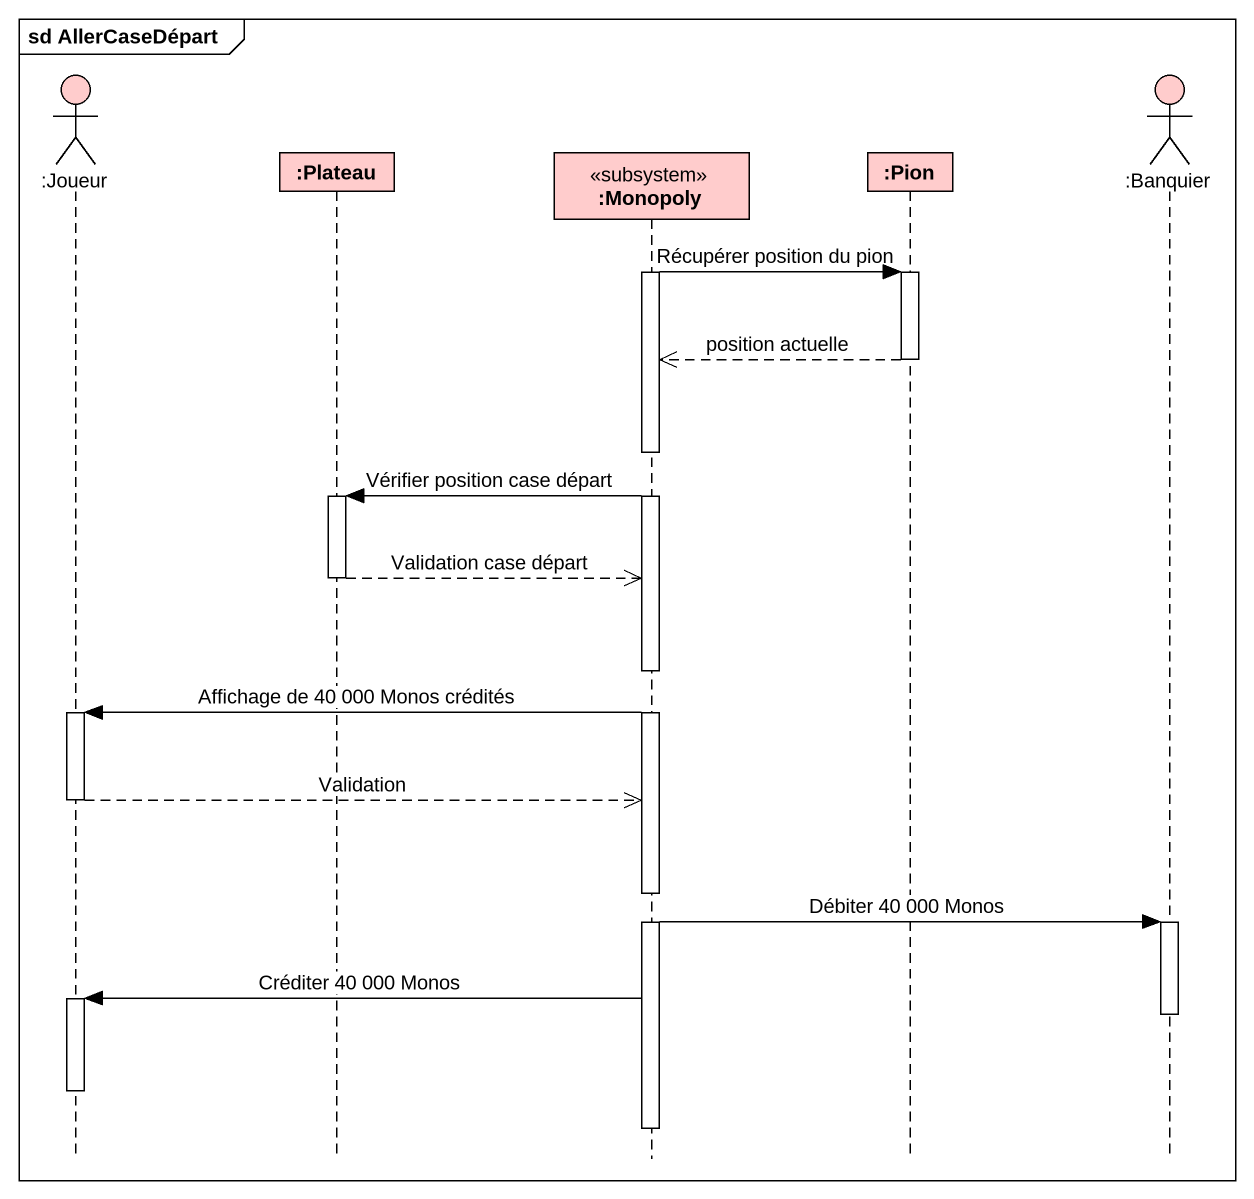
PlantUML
@startuml
mainframe sd AllerCaseDépart
hide footbox
actor ":Joueur" as Joueur #FFCCCC
participant ":Plateau" as Plateau #FFCCCC
participant ":Monopoly" as Monopoly <<subsystem>> #FFCCCC
participant ":Pion" as Pion #FFCCCC
actor ":Banquier" as Banquier #FFCCCC

activate Monopoly
Monopoly -> Pion : Récupérer position du pion
activate Pion
Pion -->> Monopoly : position actuelle
deactivate Pion
Monopoly -> Plateau : Vérifier position case départ
activate Plateau
Plateau -->> Monopoly : Validation case départ
deactivate Plateau
Monopoly -> Joueur : Affichage de 40 000 Monos crédités
activate Joueur
Joueur -->> Monopoly : Validation
deactivate Joueur
Monopoly -> Banquier : Débiter 40 000 Monos
activate Banquier
Monopoly -> Joueur : Créditer 40 000 Monos
activate Joueur
deactivate Banquier
deactivate Joueur
deactivate Monopoly
@enduml
